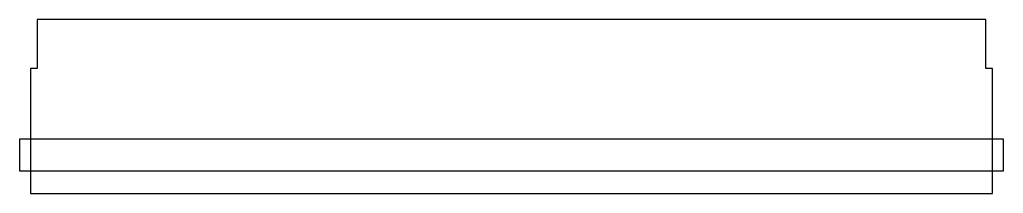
# Model space of a CAD drawing. Extents: x -0.2 to 22.4, y 0 to 4.
import ezdxf

# ---------------------------------------------------------------- set-up
doc = ezdxf.new("R2010")
doc.units = 0
doc.layers.add('DadoBack', color=6, linetype='CONTINUOUS')
doc.layers.add('PartCut', color=1, linetype='CONTINUOUS')

msp = doc.modelspace()

# ---------------------------------------------------------------- linework, layer by layer
at = {"layer": 'DadoBack'}
msp.add_lwpolyline([(22.39, 1.252), (22.39, 0.512), (-0.25, 0.512), (-0.25, 1.252)], close=True, dxfattribs=at)
at = {"layer": 'PartCut'}
msp.add_lwpolyline([(22.14, 0), (22.14, 2.875), (21.99, 2.875), (21.99, 4), (0.15, 4), (0.15, 2.875), (0, 2.875), (0, 0)], close=True, dxfattribs=at)

doc.saveas('drawing.dxf')
